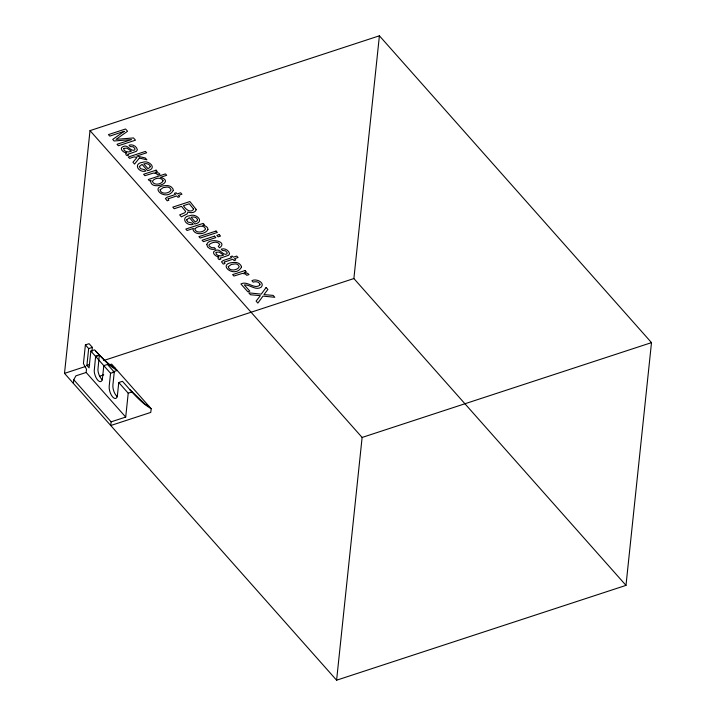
<?xml version="1.0" encoding="UTF-8"?>
<svg xmlns="http://www.w3.org/2000/svg" width="716" height="716" viewBox="0 0 716 716"><rect width="100%" height="100%" fill="white"/><g stroke="black" fill="none" stroke-linecap="round" stroke-linejoin="round"><path stroke-width="1.07" d="M64.503 373.376L90.01 130.625L379.399 35.8L651.497 342.624L625.99 585.375L336.601 680.2L64.503 373.376L85.696 366.422M73.381 383.382L73.766 379.722L75.905 375.828L86.153 372.472L86.493 369.214L83.432 363.585L85.392 344.897L89.088 343.689L92.355 347.376L91.916 351.574M115.008 367.943C107.015 363.531 100.795 356.398 94.548 349.847L90.851 351.055L89.088 367.863L86.896 365.393L88.668 348.585L85.392 344.897M90.851 351.055L110.559 373.278L109.199 386.264A7.948 3.499 71.9 0 0 112.654 396.959A7.948 3.499 71.9 0 0 117.397 395.509L118.758 382.523L122.454 381.315C131.332 391.017 139.692 401.998 151.174 408.729L150.79 412.398L110.738 425.519L111.123 421.849L73.766 379.722M102.478 379.865A7.948 3.499 71.9 0 1 97.904 369.912L99.309 355.208L95.613 356.416L94.208 371.121A7.948 3.499 71.9 0 0 98.235 380.644A7.948 3.499 71.9 0 0 102.433 378.639L103.802 365.652L107.489 364.444L114.256 372.069L112.895 385.056A7.948 3.499 71.9 0 0 117.433 396.736M111.123 421.849L125.712 417.07L128.218 393.191L118.758 382.523M625.99 585.375L353.883 278.551L379.399 35.8M336.601 680.2L362.117 437.449L90.01 130.625M88.668 348.585L92.355 347.376M86.896 365.393L89.67 364.489M103.722 360.524L353.883 278.551M109.539 364.802L111.615 364.131L151.174 408.729M99.596 376.222L103.748 374.862M113.074 371.81L117.218 370.449C108.805 365.751 102.29 358.161 95.747 351.189M110.559 373.278L114.256 372.069M128.218 393.191L131.914 391.974M362.117 437.449L651.497 342.624M95.559 356.362L97.501 355.798M149.134 406.437L145.527 404.477L129.873 389.683M86.153 372.472L125.712 417.07M139.351 166.515L140.524 168.681L144.587 169.665L145.831 171.07C138.564 173.129 132.773 163.409 142.627 162.335C148.874 159.686 157.869 168.573 147.594 170.65L142.063 164.411L139.351 166.515M186.643 219.848L187.825 222.014L191.888 222.998L193.132 224.403C185.865 226.462 180.065 216.742 189.928 215.668C196.175 213.028 205.17 221.906 194.895 223.983L189.364 217.745L186.643 219.848M206.799 244.568L207.676 247.02L210.03 248.738A5.021 3.213 6 0 0 213.153 249.374L215.668 249.087L214.433 247.7L211.614 247.691L209.17 245.982A3.016 1.933 6 0 1 209.341 244.425C212.017 242.187 217.673 240.728 219.758 244.442L218.308 246.429L219.535 247.817C228.78 241.39 208.481 237.175 206.799 244.568M196.068 209.332L196.041 210.262C194.546 213.001 190.519 213.162 187.932 211.99L187.136 213.932L181.372 216.841L179.653 214.898L184.871 212.706L185.659 211.444L181.524 206.324L174.185 208.732L172.78 207.148L189.892 201.545L196.068 209.332M259.935 284.171L259.908 285.075C254.243 289.89 247.468 280.35 240.907 283.966L247.825 291.77L249.803 291.126L244.299 284.914C250.045 284.449 255.63 290.929 261.233 287.161C265.43 282.453 255.746 278.157 251.916 280.717L253.204 282.167C255.54 281.29 258.834 281.585 259.935 284.171M160.124 189.829C160.787 194.815 169.629 193.642 171.106 189.865L169.79 187.887A3.347 2.139 6 0 0 167.267 187.046L163.194 187.61L160.124 189.829M228.27 266.665C228.932 271.65 237.775 270.487 239.251 266.71L237.936 264.732A3.347 2.139 6 0 0 235.412 263.882L231.34 264.455L228.27 266.665M193.526 209.045L193.472 209.573C190.188 213.466 185.193 208.83 183.457 205.689L189.301 203.774L193.526 209.045M163.096 180.799C161.771 184.433 153.645 185.856 152.401 181.3C154.182 177.899 161.342 176.7 163.096 180.799M127.967 154.262L128.603 155.166L127.054 155.667L125.971 154.754L125.783 153.43L126.723 152.803C123.537 153.108 118.489 148.158 123.25 146.529C128.03 143.988 130.589 152.195 134.823 149.939L134.903 148.597L133.194 146.816L130.214 146.538L129.032 145.205C132.46 143.898 136.729 146.279 137.391 149.859L136.38 151.318L127.967 154.262M220.17 258.225L220.796 259.12L219.248 259.631L218.165 258.718L217.977 257.393L218.917 256.767C215.731 257.062 210.683 252.121 215.444 250.493C220.224 247.951 222.783 256.149 227.017 253.903L227.097 252.56L225.388 250.779L222.407 250.493L221.226 249.159C224.654 247.861 228.923 250.242 229.585 253.822L228.574 255.281L220.17 258.225M150.217 166.354L149.778 167.508L147.961 168.627L143.764 163.901C146.037 163.248 149.501 163.678 150.217 166.354M197.518 219.687L197.079 220.841L195.253 221.969L191.065 217.243C193.338 216.581 196.802 217.011 197.518 219.687M173.317 190.384C166.049 202.914 146.216 185.211 167.83 185.596A6.032 3.866 6 0 1 171.401 187.082L172.887 188.738L173.317 190.384M241.462 267.229C234.195 279.759 214.361 262.047 235.976 262.441A6.032 3.866 6 0 1 239.547 263.918L241.032 265.573L241.462 267.229M150.664 181.014C150.96 191.476 175.76 181.9 160.482 177.326L166.694 175.295L165.459 173.899L148.284 179.528L149.456 180.853L151.049 180.325L150.664 181.014M207.926 229.505C205.528 234.526 194.967 235.609 192.998 229.666L193.445 228.422L187.073 230.507L185.802 229.075L203.201 223.383L204.436 224.77L202.78 225.307C205.027 225.54 208.025 226.874 207.926 229.505M195.056 228.637L194.85 229.281C196.256 233.685 203.783 232.324 205.59 228.977C204.275 224.6 197.553 226.077 195.056 228.637M168.108 198.86L168.824 200.283L167.168 200.82L165.414 198.52L167.186 197.195L175.447 194.492L174.427 193.338L176.136 192.774L177.156 193.929L180.647 192.783L181.927 194.233L178.445 195.379L179.644 196.73L177.935 197.294L176.727 195.933L168.108 198.86M224.224 262.137L224.94 263.56L223.285 264.097L221.53 261.796L223.303 260.472L231.563 257.769L230.543 256.614L232.252 256.051L233.273 257.205L236.754 256.068L238.043 257.509L234.553 258.655L235.761 260.006L234.051 260.57L232.843 259.21L224.224 262.137M123.904 148.391L124.011 150.181L125.819 151.47L128.701 151.971L131.35 151.192L126.956 148.096L123.904 148.391M216.098 252.354L216.205 254.135L218.013 255.433L220.895 255.925L223.544 255.156L219.15 252.059L216.098 252.354M266.119 287.492L261.25 294.142L248.765 292.835L250.457 294.741L260.364 295.672L256.113 301.123L257.858 303.083L262.987 296.102L274.801 297.283L273.136 295.404L263.962 294.589L267.874 289.47L266.119 287.492M139.334 158.075L134.572 164.071L132.952 162.246L136.89 157.529L134.223 156.858L129.542 158.388L128.316 157.019L145.438 151.407L146.655 152.785L136.711 156.034L145.267 157.968L146.887 159.793L139.334 158.075M124.181 131.341L112.716 139.423L114.112 140.989L131.493 139.584L117.03 144.283L118.364 145.787L135.476 140.175L133.489 137.937L116.073 139.351L127.564 131.261L125.56 128.996L108.447 134.608L109.781 136.112L124.181 131.341M156.097 170.175L143.621 174.265L144.883 175.697L153.439 173.075L156.312 173.603L157.771 174.964L159.981 174.239L158.701 173.039L155.139 172.243L157.296 171.536L156.097 170.175M216.053 231.035L198.932 236.647L200.203 238.07L217.315 232.467L216.053 231.035M214.523 236.146L202.109 240.218L203.398 241.668L215.811 237.605L214.523 236.146M219.221 234.606L216.841 235.385L218.129 236.844L220.51 236.065L219.221 234.606M245.087 270.523L232.61 274.613L233.872 276.045L242.429 273.423L245.302 273.951L246.76 275.311L248.98 274.586L247.691 273.387L244.138 272.59L246.286 271.883L245.087 270.523"/></g></svg>
